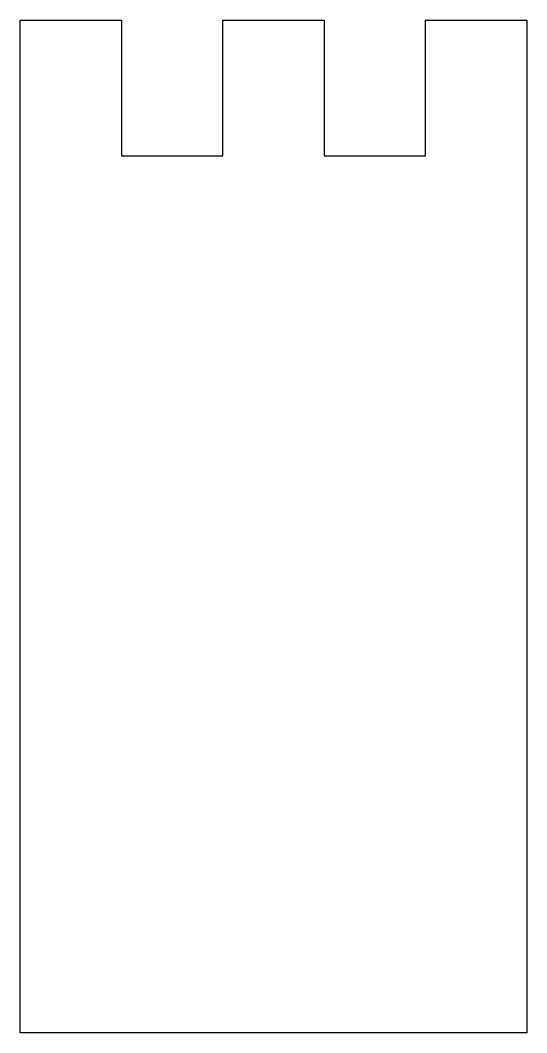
# Model space of a CAD drawing. Header units: millimetres. Extents: x -82 to -32, y -100 to 0.
import ezdxf

# ---------------------------------------------------------------- set-up
doc = ezdxf.new("R2010")
doc.units = ezdxf.units.MM
doc.layers.get('0').update_dxf_attribs({"linetype": 'CONTINUOUS'})

msp = doc.modelspace()

# ---------------------------------------------------------------- linework, layer by layer
msp.add_lwpolyline([(-61.75, -13.4), (-61.75, 0), (-51.75, 0), (-51.75, -13.4), (-41.75, -13.4), (-41.75, 0), (-31.75, 0), (-31.75, -100), (-81.75, -100), (-81.75, 0), (-71.75, 0), (-71.75, -13.4)], close=True)

doc.saveas('drawing.dxf')
